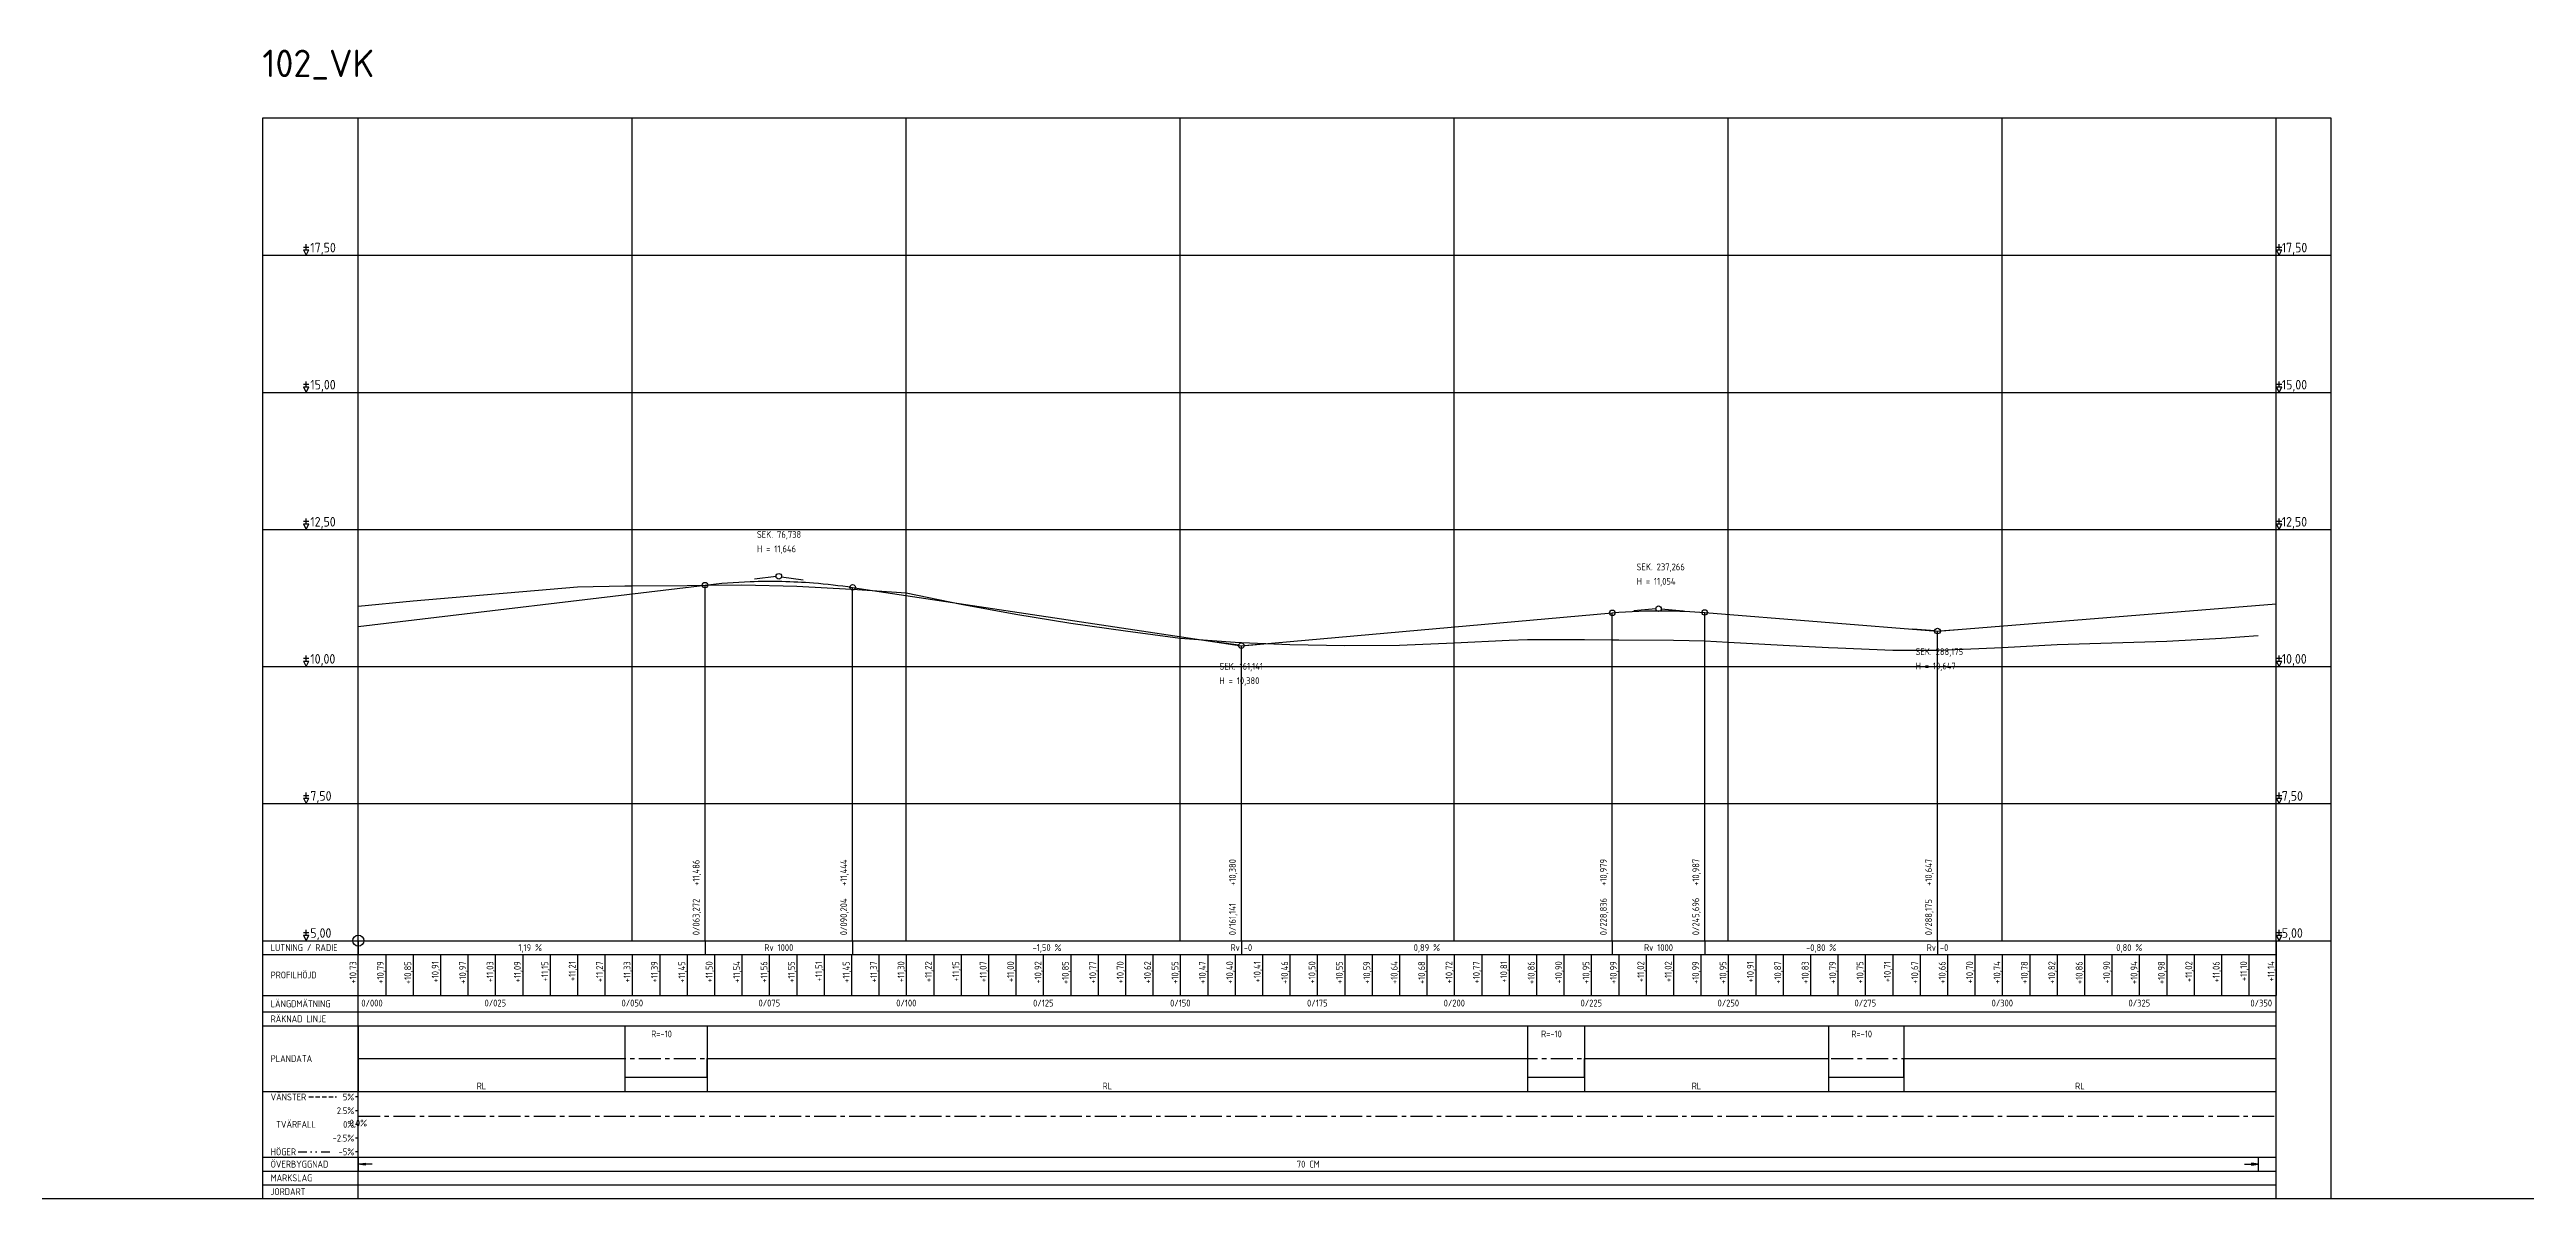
# Model space of a CAD drawing. Header units: metres. Extents: x 117388 to 123031, y 6148214 to 6150604.
# Drawn here: x 118812.5 to 119264.5, y 6149762.3 to 6149971.9 of the extents above; entities that cross this region are included whole.
import ezdxf
from ezdxf.enums import TextEntityAlignment as Align

# ---------------------------------------------------------------- set-up
doc = ezdxf.new("R2010")
doc.units = ezdxf.units.M
doc.header["$LTSCALE"] = 0.4
for name, pattern in [('CENTER', [16, 10, -2, 2, -2]), ('DASHED_2', [3, 2, -1]), ('DIVIDE', [10, 4, -2, 0, -2, 0, -2])]:
    doc.linetypes.add(name, pattern=pattern)
doc.layers.get('DEFPOINTS').update_dxf_attribs({"color": 5, "linetype": 'CONTINUOUS'})
doc.layers.add('_NovapointLsNode', color=7, linetype='CONTINUOUS', plot=False)
for name, color, linetype in [('LP_Modell Overbygningstykkelse', 7, 'CONTINUOUS'), ('M-36-Formular', 1, 'CONTINUOUS'), ('M-36-Formular_CL', 1, 'CENTER'), ('M-36-Formular_Linje', 3, 'CONTINUOUS'), ('M-36-Formular_Text', 1, 'CONTINUOUS'), ('M-36-Mark', 3, 'CONTINUOUS'), ('M-36-Plandata_CL', 3, 'CONTINUOUS'), ('M-36-Ram', 7, 'CONTINUOUS'), ('M-36-Skevning_H', 3, 'DIVIDE'), ('M-36-Skevning_Text', 1, 'CONTINUOUS'), ('M-36-Skevning_V', 1, 'DASHED_2'), ('M-36-text', 1, 'CONTINUOUS'), ('M-36-TP_cirkel', 3, 'CONTINUOUS'), ('M-36-TP_linje', 3, 'CONTINUOUS'), ('M-36-TP_text', 1, 'CONTINUOUS'), ('M-36-Vertikalgeometri', 7, 'CONTINUOUS'), ('M-36-VSP_cirkel', 3, 'CONTINUOUS'), ('M-36-VSP_linje', 3, 'CONTINUOUS'), ('M-36-VSP_text', 1, 'CONTINUOUS')]:
    doc.layers.add(name, color=color, linetype=linetype)
doc.styles.add('ISO100', font='ISO3098', dxfattribs={"height": 10})
doc.styles.add('P_ISO_25', font='ISO', dxfattribs={"height": 2.5})

msp = doc.modelspace()

# ---------------------------------------------------------------- linework, layer by layer
at = {"layer": '_NovapointLsNode'}
msp.add_circle((118868.86, 6149809.348), 1, dxfattribs=at)
at = {"layer": 'DEFPOINTS', "flags": 128}
msp.add_lwpolyline([(118316.138, 6149762.348), (121105.65, 6149762.348)], dxfattribs=at)
at = {"layer": 'LP_Modell Overbygningstykkelse'}
for p, q in [((118868.86, 6149769.848), (118868.86, 6149767.348)), ((119215.56, 6149769.848), (119215.56, 6149767.348))]:
    msp.add_line(p, q, dxfattribs=at)
for points in [[(118871.36, 6149768.598), (118868.86, 6149768.598), (118870.11, 6149768.806), (118870.11, 6149768.39), (118868.86, 6149768.598)], [(119213.06, 6149768.598), (119215.56, 6149768.598), (119214.31, 6149768.806), (119214.31, 6149768.39), (119215.56, 6149768.598)]]:
    msp.add_lwpolyline(points, dxfattribs=at)
at = {"layer": 'M-36-Formular'}
for p, q in [((118868.86, 6149809.348), (118868.86, 6149959.348)), ((118868.86, 6149762.348), (118868.86, 6149959.348)), ((118918.86, 6149809.348), (118918.86, 6149959.348)), ((118968.86, 6149809.348), (118968.86, 6149959.348)), ((119018.86, 6149809.348), (119018.86, 6149959.348)), ((119068.86, 6149809.348), (119068.86, 6149959.348)), ((119118.86, 6149809.348), (119118.86, 6149959.348)), ((119168.86, 6149809.348), (119168.86, 6149959.348)), ((119218.86, 6149809.348), (119218.86, 6149959.348)), ((119218.86, 6149762.348), (119218.86, 6149959.348)), ((118851.36, 6149934.348), (119228.86, 6149934.348)), ((118851.36, 6149909.348), (119228.86, 6149909.348)), ((118851.36, 6149884.348), (119228.86, 6149884.348)), ((118851.36, 6149859.348), (119228.86, 6149859.348)), ((118851.36, 6149834.348), (119228.86, 6149834.348)), ((118851.36, 6149809.348), (119228.86, 6149809.348)), ((118868.86, 6149809.348), (118868.86, 6149806.848)), ((118932.132, 6149809.348), (118932.132, 6149806.848)), ((118932.132, 6149809.348), (118932.132, 6149806.848)), ((118959.064, 6149809.348), (118959.064, 6149806.848)), ((118959.064, 6149809.348), (118959.064, 6149806.848)), ((119030.001, 6149809.348), (119030.001, 6149806.848)), ((119030.001, 6149809.348), (119030.001, 6149806.848)), ((119030.001, 6149809.348), (119030.001, 6149806.848)), ((119030.001, 6149809.348), (119030.001, 6149806.848)), ((119097.695, 6149809.348), (119097.695, 6149806.848)), ((119097.695, 6149809.348), (119097.695, 6149806.848)), ((119114.556, 6149809.348), (119114.556, 6149806.848)), ((119114.556, 6149809.348), (119114.556, 6149806.848)), ((119157.035, 6149809.348), (119157.035, 6149806.848)), ((119157.035, 6149809.348), (119157.035, 6149806.848)), ((119157.035, 6149809.348), (119157.035, 6149806.848)), ((119157.035, 6149809.348), (119157.035, 6149806.848)), ((119218.86, 6149809.348), (119218.86, 6149806.848)), ((118851.36, 6149806.848), (119218.86, 6149806.848)), ((118873.86, 6149806.848), (118873.86, 6149799.348)), ((118878.86, 6149806.848), (118878.86, 6149799.348)), ((118883.86, 6149806.848), (118883.86, 6149799.348)), ((118888.86, 6149806.848), (118888.86, 6149799.348)), ((118893.86, 6149806.848), (118893.86, 6149799.348)), ((118898.86, 6149806.848), (118898.86, 6149799.348)), ((118903.86, 6149806.848), (118903.86, 6149799.348)), ((118908.86, 6149806.848), (118908.86, 6149799.348)), ((118913.86, 6149806.848), (118913.86, 6149799.348)), ((118918.86, 6149806.848), (118918.86, 6149799.348)), ((118923.86, 6149806.848), (118923.86, 6149799.348)), ((118928.86, 6149806.848), (118928.86, 6149799.348)), ((118933.86, 6149806.848), (118933.86, 6149799.348)), ((118938.86, 6149806.848), (118938.86, 6149799.348)), ((118943.86, 6149806.848), (118943.86, 6149799.348)), ((118948.86, 6149806.848), (118948.86, 6149799.348)), ((118953.86, 6149806.848), (118953.86, 6149799.348)), ((118958.86, 6149806.848), (118958.86, 6149799.348)), ((118963.86, 6149806.848), (118963.86, 6149799.348)), ((118968.86, 6149806.848), (118968.86, 6149799.348)), ((118973.86, 6149806.848), (118973.86, 6149799.348)), ((118978.86, 6149806.848), (118978.86, 6149799.348)), ((118983.86, 6149806.848), (118983.86, 6149799.348)), ((118988.86, 6149806.848), (118988.86, 6149799.348)), ((118993.86, 6149806.848), (118993.86, 6149799.348)), ((118998.86, 6149806.848), (118998.86, 6149799.348)), ((119003.86, 6149806.848), (119003.86, 6149799.348)), ((119008.86, 6149806.848), (119008.86, 6149799.348)), ((119013.86, 6149806.848), (119013.86, 6149799.348)), ((119018.86, 6149806.848), (119018.86, 6149799.348)), ((119023.86, 6149806.848), (119023.86, 6149799.348)), ((119028.86, 6149806.848), (119028.86, 6149799.348)), ((119033.86, 6149806.848), (119033.86, 6149799.348)), ((119038.86, 6149806.848), (119038.86, 6149799.348)), ((119043.86, 6149806.848), (119043.86, 6149799.348)), ((119048.86, 6149806.848), (119048.86, 6149799.348)), ((119053.86, 6149806.848), (119053.86, 6149799.348)), ((119058.86, 6149806.848), (119058.86, 6149799.348)), ((119063.86, 6149806.848), (119063.86, 6149799.348)), ((119068.86, 6149806.848), (119068.86, 6149799.348)), ((119073.86, 6149806.848), (119073.86, 6149799.348)), ((119078.86, 6149806.848), (119078.86, 6149799.348)), ((119083.86, 6149806.848), (119083.86, 6149799.348)), ((119088.86, 6149806.848), (119088.86, 6149799.348)), ((119093.86, 6149806.848), (119093.86, 6149799.348)), ((119098.86, 6149806.848), (119098.86, 6149799.348)), ((119103.86, 6149806.848), (119103.86, 6149799.348)), ((119108.86, 6149806.848), (119108.86, 6149799.348)), ((119113.86, 6149806.848), (119113.86, 6149799.348)), ((119118.86, 6149806.848), (119118.86, 6149799.348)), ((119123.86, 6149806.848), (119123.86, 6149799.348)), ((119128.86, 6149806.848), (119128.86, 6149799.348)), ((119133.86, 6149806.848), (119133.86, 6149799.348)), ((119138.86, 6149806.848), (119138.86, 6149799.348)), ((119143.86, 6149806.848), (119143.86, 6149799.348)), ((119148.86, 6149806.848), (119148.86, 6149799.348)), ((119153.86, 6149806.848), (119153.86, 6149799.348)), ((119158.86, 6149806.848), (119158.86, 6149799.348)), ((119163.86, 6149806.848), (119163.86, 6149799.348)), ((119168.86, 6149806.848), (119168.86, 6149799.348)), ((119173.86, 6149806.848), (119173.86, 6149799.348)), ((119178.86, 6149806.848), (119178.86, 6149799.348)), ((119183.86, 6149806.848), (119183.86, 6149799.348)), ((119188.86, 6149806.848), (119188.86, 6149799.348)), ((119193.86, 6149806.848), (119193.86, 6149799.348)), ((119198.86, 6149806.848), (119198.86, 6149799.348)), ((119203.86, 6149806.848), (119203.86, 6149799.348)), ((119208.86, 6149806.848), (119208.86, 6149799.348)), ((119213.86, 6149806.848), (119213.86, 6149799.348)), ((119218.86, 6149806.848), (119218.86, 6149799.348)), ((118851.36, 6149799.348), (119218.86, 6149799.348)), ((118851.36, 6149796.348), (119218.86, 6149796.348)), ((118851.36, 6149793.848), (119218.86, 6149793.848)), ((118851.36, 6149781.848), (119218.86, 6149781.848)), ((118851.36, 6149769.848), (119218.86, 6149769.848)), ((118851.36, 6149767.348), (119218.86, 6149767.348)), ((118851.36, 6149764.848), (119218.86, 6149764.848))]:
    msp.add_line(p, q, dxfattribs=at)
at = {"layer": 'M-36-Formular_CL'}
for p, q in [((118868.86, 6149787.848), (119218.86, 6149787.848)), ((118868.86, 6149780.848), (118868.36, 6149780.848)), ((118868.86, 6149778.348), (118868.36, 6149778.348)), ((118868.86, 6149775.848), (118868.36, 6149775.848)), ((118868.86, 6149777.348), (119218.86, 6149777.348)), ((118868.86, 6149773.348), (118868.36, 6149773.348)), ((118868.86, 6149770.848), (118868.36, 6149770.848))]:
    msp.add_line(p, q, dxfattribs=at)
at = {"layer": 'M-36-Formular_Linje'}
for p, q in [((118868.86, 6149793.848), (118868.86, 6149781.848)), ((118917.493, 6149793.848), (118917.493, 6149781.848)), ((118932.541, 6149793.848), (118932.541, 6149781.848)), ((119082.212, 6149793.848), (119082.212, 6149781.848)), ((119092.613, 6149793.848), (119092.613, 6149781.848)), ((119137.173, 6149793.848), (119137.173, 6149781.848)), ((119150.87, 6149793.848), (119150.87, 6149781.848))]:
    msp.add_line(p, q, dxfattribs=at)
at = {"layer": 'M-36-Formular_Text'}
for p, q in [((118858.86, 6149935.848), (118859.86, 6149935.848)), ((118858.86, 6149935.348), (118859.86, 6149935.348)), ((118858.86, 6149935.348), (118859.36, 6149934.348)), ((118859.36, 6149935.348), (118859.36, 6149936.348)), ((118859.36, 6149934.348), (118859.86, 6149935.348)), ((119218.86, 6149935.848), (119219.86, 6149935.848)), ((119218.86, 6149935.348), (119219.86, 6149935.348)), ((119218.86, 6149935.348), (119219.36, 6149934.348)), ((119219.36, 6149935.348), (119219.36, 6149936.348)), ((119219.36, 6149934.348), (119219.86, 6149935.348)), ((118859.36, 6149910.348), (118859.36, 6149911.348)), ((119219.36, 6149910.348), (119219.36, 6149911.348)), ((118858.86, 6149910.848), (118859.86, 6149910.848)), ((118858.86, 6149910.348), (118859.86, 6149910.348)), ((118858.86, 6149910.348), (118859.36, 6149909.348)), ((118859.36, 6149909.348), (118859.86, 6149910.348)), ((119218.86, 6149910.848), (119219.86, 6149910.848)), ((119218.86, 6149910.348), (119219.86, 6149910.348)), ((119218.86, 6149910.348), (119219.36, 6149909.348)), ((119219.36, 6149909.348), (119219.86, 6149910.348)), ((118858.86, 6149885.848), (118859.86, 6149885.848)), ((118858.86, 6149885.348), (118859.86, 6149885.348)), ((118858.86, 6149885.348), (118859.36, 6149884.348)), ((118859.36, 6149885.348), (118859.36, 6149886.348)), ((118859.36, 6149884.348), (118859.86, 6149885.348)), ((119218.86, 6149885.848), (119219.86, 6149885.848)), ((119218.86, 6149885.348), (119219.86, 6149885.348)), ((119218.86, 6149885.348), (119219.36, 6149884.348)), ((119219.36, 6149885.348), (119219.36, 6149886.348)), ((119219.36, 6149884.348), (119219.86, 6149885.348)), ((118858.86, 6149860.848), (118859.86, 6149860.848)), ((118858.86, 6149860.348), (118859.86, 6149860.348)), ((118858.86, 6149860.348), (118859.36, 6149859.348)), ((118859.36, 6149860.348), (118859.36, 6149861.348)), ((118859.36, 6149859.348), (118859.86, 6149860.348)), ((119218.86, 6149860.848), (119219.86, 6149860.848)), ((119218.86, 6149860.348), (119219.86, 6149860.348)), ((119218.86, 6149860.348), (119219.36, 6149859.348)), ((119219.36, 6149860.348), (119219.36, 6149861.348)), ((119219.36, 6149859.348), (119219.86, 6149860.348)), ((118858.86, 6149835.848), (118859.86, 6149835.848)), ((118858.86, 6149835.348), (118859.86, 6149835.348)), ((118858.86, 6149835.348), (118859.36, 6149834.348)), ((118859.36, 6149835.348), (118859.36, 6149836.348)), ((118859.36, 6149834.348), (118859.86, 6149835.348)), ((119218.86, 6149835.848), (119219.86, 6149835.848)), ((119218.86, 6149835.348), (119219.86, 6149835.348)), ((119218.86, 6149835.348), (119219.36, 6149834.348)), ((119219.36, 6149835.348), (119219.36, 6149836.348)), ((119219.36, 6149834.348), (119219.86, 6149835.348)), ((118858.86, 6149810.848), (118859.86, 6149810.848)), ((118858.86, 6149810.348), (118859.86, 6149810.348)), ((118858.86, 6149810.348), (118859.36, 6149809.348)), ((118859.36, 6149810.348), (118859.36, 6149811.348)), ((118859.36, 6149809.348), (118859.86, 6149810.348)), ((119218.86, 6149810.848), (119219.86, 6149810.848)), ((119218.86, 6149810.348), (119219.86, 6149810.348)), ((119218.86, 6149810.348), (119219.36, 6149809.348)), ((119219.36, 6149810.348), (119219.36, 6149811.348)), ((119219.36, 6149809.348), (119219.86, 6149810.348))]:
    msp.add_line(p, q, dxfattribs=at)
at = {"layer": 'M-36-Mark', "flags": 128}
msp.add_lwpolyline([(118868.86, 6149870.348), (118878.86, 6149871.328), (118888.86, 6149872.198), (118898.86, 6149873.058), (118908.86, 6149873.908), (118917.49, 6149874.048), (118918.86, 6149874.058), (118928.86, 6149874.128), (118932.13, 6149874.168), (118932.54, 6149874.168), (118938.86, 6149874.248), (118948.86, 6149874.018), (118958.86, 6149873.448), (118959.06, 6149873.438), (118968.86, 6149872.778), (118978.86, 6149870.748), (118988.86, 6149868.918), (118998.86, 6149867.238), (119008.86, 6149865.878), (119018.86, 6149864.538), (119028.86, 6149863.808), (119030, 6149863.758), (119038.86, 6149863.388), (119048.86, 6149863.158), (119058.86, 6149863.218), (119068.86, 6149863.678), (119078.86, 6149864.148), (119082.21, 6149864.308), (119088.86, 6149864.308), (119092.61, 6149864.278), (119097.7, 6149864.248), (119098.86, 6149864.238), (119108.86, 6149864.188), (119114.56, 6149864.008), (119118.86, 6149863.788), (119128.86, 6149863.268), (119137.17, 6149862.828), (119138.86, 6149862.738), (119148.86, 6149862.338), (119150.87, 6149862.308), (119157.03, 6149862.338), (119157.04, 6149862.338), (119158.86, 6149862.418), (119168.86, 6149862.828), (119178.86, 6149863.348), (119188.86, 6149863.658), (119198.86, 6149863.978), (119208.86, 6149864.498), (119215.56, 6149865.018)], dxfattribs=at)
at = {"layer": 'M-36-Plandata_CL'}
msp.add_lwpolyline([(118868.86, 6149787.848), (118917.493, 6149787.848), (118917.493, 6149784.448), (118932.541, 6149784.448), (118932.541, 6149787.848), (119082.212, 6149787.848), (119082.212, 6149784.448), (119092.613, 6149784.448), (119092.613, 6149787.848), (119137.173, 6149787.848), (119137.173, 6149784.448), (119150.87, 6149784.448), (119150.87, 6149787.848), (119218.86, 6149787.848)], dxfattribs=at)
at = {"layer": 'M-36-Ram'}
msp.add_lwpolyline([(118851.36, 6149762.348), (119228.86, 6149762.348), (119228.86, 6149959.348), (118851.36, 6149959.348)], close=True, dxfattribs=at)
at = {"layer": 'M-36-Skevning_H'}
msp.add_line((118857.86, 6149770.848), (118863.86, 6149770.848), dxfattribs=at)
for points in [[(118868.86, 6149775.848), (118868.86, 6149775.848), (118869.027, 6149775.848), (118868.693, 6149775.848), (118868.86, 6149775.848)], [(118868.86, 6149775.848), (118868.86, 6149775.848)]]:
    msp.add_lwpolyline(points, dxfattribs=at)
at = {"layer": 'M-36-Skevning_V'}
msp.add_line((118859.86, 6149780.848), (118864.86, 6149780.848), dxfattribs=at)
for points in [[(118868.86, 6149775.848), (118868.86, 6149775.848), (118869.027, 6149775.848), (118868.693, 6149775.848), (118868.86, 6149775.848)], [(118868.86, 6149775.848), (118868.86, 6149775.848)]]:
    msp.add_lwpolyline(points, dxfattribs=at)
at = {"layer": 'M-36-TP_cirkel'}
for centre in [(118932.132, 6149874.205), (118959.064, 6149873.79), (119097.695, 6149869.143), (119114.556, 6149869.215), (119157.035, 6149865.817), (119157.035, 6149865.817), (119030.001, 6149863.144), (119030.001, 6149863.144)]:
    msp.add_circle(centre, 0.5, dxfattribs=at)
at = {"layer": 'M-36-TP_linje'}
for p, q in [((118932.132, 6149809.348), (118932.132, 6149874.205)), ((118959.064, 6149809.348), (118959.064, 6149873.79)), ((119097.695, 6149809.348), (119097.695, 6149869.143)), ((119114.556, 6149809.348), (119114.556, 6149869.215)), ((119030.001, 6149809.348), (119030.001, 6149863.144)), ((119030.001, 6149809.348), (119030.001, 6149863.144)), ((119157.035, 6149809.348), (119157.035, 6149865.817)), ((119157.035, 6149809.348), (119157.035, 6149865.817))]:
    msp.add_line(p, q, dxfattribs=at)
at = {"layer": 'M-36-Vertikalgeometri'}
msp.add_lwpolyline([(118868.86, 6149866.659), (118932.132, 6149874.205, -0.0204267), (118940.376, 6149874.848, -0.0288369), (118951.918, 6149874.607, -0.0175228), (118959.064, 6149873.79), (119030.001, 6149863.144), (119030.001, 6149863.144), (119097.695, 6149869.143, -0.0240289), (119107.33, 6149869.532, -0.0180139), (119114.556, 6149869.215), (119157.035, 6149865.817), (119157.035, 6149865.817), (119218.86, 6149870.763)], format="xyb", dxfattribs=at)
at = {"layer": 'M-36-VSP_cirkel'}
for centre in [(118945.598, 6149875.811), (119106.126, 6149869.89), (119157.035, 6149865.817), (119030.001, 6149863.144)]:
    msp.add_circle(centre, 0.5, dxfattribs=at)
at = {"layer": 'M-36-VSP_linje'}
for p, q in [((118945.101, 6149875.752), (118941.13, 6149875.278)), ((118946.092, 6149875.737), (118950.048, 6149875.143)), ((119105.628, 6149869.845), (119101.643, 6149869.492)), ((119106.624, 6149869.85), (119110.612, 6149869.531)), ((119156.537, 6149865.857), (119152.549, 6149866.176)), ((119157.533, 6149865.857), (119161.521, 6149866.176)), ((119029.506, 6149863.218), (119025.551, 6149863.812)), ((119030.499, 6149863.188), (119034.483, 6149863.541))]:
    msp.add_line(p, q, dxfattribs=at)

# ---------------------------------------------------------------- texts
at = {"layer": 'M-36-Formular_Text', "style": 'P_ISO_25'}
for s, p in [('17,50', (118860.11, 6149934.348)), ('17,50', (119219.86, 6149934.348)), ('15,00', (118860.11, 6149909.348)), ('15,00', (119219.86, 6149909.348)), ('12,50', (118860.11, 6149884.348)), ('12,50', (119219.86, 6149884.348)), ('10,00', (118860.11, 6149859.348)), ('10,00', (119219.86, 6149859.348)), ('7,50', (118860.11, 6149834.348)), ('7,50', (119219.86, 6149834.348)), ('5,00', (118860.11, 6149809.348)), ('5,00', (119219.86, 6149809.348))]:
    msp.add_text(s, height=1.75, dxfattribs=at).set_placement(p, align=Align.BOTTOM_LEFT)
for s, p in [('LUTNING / RADIE', (118852.86, 6149808.098)), ('RÄKNAD LINJE', (118852.86, 6149795.098)), ('PLANDATA', (118852.86, 6149787.848)), ('VÄNSTER', (118852.86, 6149780.848)), ('TVÄRFALL', (118853.86, 6149775.848)), ('HÖGER', (118852.86, 6149770.848)), ('ÖVERBYGGNAD', (118852.86, 6149768.598)), ('MARKSLAG', (118852.86, 6149766.098)), ('JORDART', (118852.86, 6149763.598))]:
    msp.add_text(s, height=1.25, dxfattribs=at).set_placement(p, align=Align.MIDDLE_LEFT)
for s, p in [('5%', (118868.11, 6149780.848)), ('2.5%', (118868.11, 6149778.348)), ('0%', (118868.11, 6149775.848)), ('-2.5%', (118868.11, 6149773.348)), ('-5%', (118868.11, 6149770.848))]:
    msp.add_text(s, height=1.25, dxfattribs=at).set_placement(p, align=Align.MIDDLE_RIGHT)
at = {"layer": 'M-36-Ram', "style": 'ISO100'}
msp.add_text('102_VK', height=5, dxfattribs=at).set_placement((118851.36, 6149969.348), align=Align.MIDDLE_LEFT)
at = {"layer": 'M-36-Skevning_Text', "style": 'P_ISO_25'}
msp.add_text('0,0%', height=1.25, dxfattribs=at).set_placement((118868.86, 6149776.098), align=Align.MIDDLE_CENTER)
msp.add_text('0,0%', height=1.25, dxfattribs=at).set_placement((118868.86, 6149776.098), align=Align.MIDDLE_CENTER)
at = {"layer": 'M-36-text', "style": 'P_ISO_25'}
for s, p in [('1,19 %', (118900.218, 6149808.098)), ('Rv 1000', (118945.598, 6149808.098)), ('-1,50 %', (118994.532, 6149808.098)), ('Rv -0', (119030.001, 6149808.098)), ('0,89 %', (119063.848, 6149808.098)), ('Rv 1000', (119106.126, 6149808.098)), ('-0,80 %', (119135.796, 6149808.098)), ('Rv -0', (119157.035, 6149808.098)), ('0,80 %', (119192.027, 6149808.098)), ('70 CM', (119042.21, 6149768.598))]:
    msp.add_text(s, height=1.25, dxfattribs=at).set_placement(p, align=Align.MIDDLE_CENTER)
for s, p in [('PROFILHÖJD', (118852.86, 6149803.098)), ('LÄNGDMÄTNING', (118852.86, 6149797.848))]:
    msp.add_text(s, height=1.25, dxfattribs=at).set_placement(p, align=Align.MIDDLE_LEFT)
for s, p in [('+10,73', (118868.51, 6149805.598)), ('+10,79', (118873.51, 6149805.598)), ('+10,85', (118878.51, 6149805.598)), ('+10,91', (118883.51, 6149805.598)), ('+10,97', (118888.51, 6149805.598)), ('+11,03', (118893.51, 6149805.598)), ('+11,09', (118898.51, 6149805.598)), ('+11,15', (118903.51, 6149805.598)), ('+11,21', (118908.51, 6149805.598)), ('+11,27', (118913.51, 6149805.598)), ('+11,33', (118918.51, 6149805.598)), ('+11,39', (118923.51, 6149805.598)), ('+11,45', (118928.51, 6149805.598)), ('+11,50', (118933.51, 6149805.598)), ('+11,54', (118938.51, 6149805.598)), ('+11,56', (118943.51, 6149805.598)), ('+11,55', (118948.51, 6149805.598)), ('+11,51', (118953.51, 6149805.598)), ('+11,45', (118958.51, 6149805.598)), ('+11,37', (118963.51, 6149805.598)), ('+11,30', (118968.51, 6149805.598)), ('+11,22', (118973.51, 6149805.598)), ('+11,15', (118978.51, 6149805.598)), ('+11,07', (118983.51, 6149805.598)), ('+11,00', (118988.51, 6149805.598)), ('+10,92', (118993.51, 6149805.598)), ('+10,85', (118998.51, 6149805.598)), ('+10,77', (119003.51, 6149805.598)), ('+10,70', (119008.51, 6149805.598)), ('+10,62', (119013.51, 6149805.598)), ('+10,55', (119018.51, 6149805.598)), ('+10,47', (119023.51, 6149805.598)), ('+10,40', (119028.51, 6149805.598)), ('+10,41', (119033.51, 6149805.598)), ('+10,46', (119038.51, 6149805.598)), ('+10,50', (119043.51, 6149805.598)), ('+10,55', (119048.51, 6149805.598)), ('+10,59', (119053.51, 6149805.598)), ('+10,64', (119058.51, 6149805.598)), ('+10,68', (119063.51, 6149805.598)), ('+10,72', (119068.51, 6149805.598)), ('+10,77', (119073.51, 6149805.598)), ('+10,81', (119078.51, 6149805.598)), ('+10,86', (119083.51, 6149805.598)), ('+10,90', (119088.51, 6149805.598)), ('+10,95', (119093.51, 6149805.598)), ('+10,99', (119098.51, 6149805.598)), ('+11,02', (119103.51, 6149805.598)), ('+11,02', (119108.51, 6149805.598)), ('+10,99', (119113.51, 6149805.598)), ('+10,95', (119118.51, 6149805.598)), ('+10,91', (119123.51, 6149805.598)), ('+10,87', (119128.51, 6149805.598)), ('+10,83', (119133.51, 6149805.598)), ('+10,79', (119138.51, 6149805.598)), ('+10,75', (119143.51, 6149805.598)), ('+10,71', (119148.51, 6149805.598)), ('+10,67', (119153.51, 6149805.598)), ('+10,66', (119158.51, 6149805.598)), ('+10,70', (119163.51, 6149805.598)), ('+10,74', (119168.51, 6149805.598)), ('+10,78', (119173.51, 6149805.598)), ('+10,82', (119178.51, 6149805.598)), ('+10,86', (119183.51, 6149805.598)), ('+10,90', (119188.51, 6149805.598)), ('+10,94', (119193.51, 6149805.598)), ('+10,98', (119198.51, 6149805.598)), ('+11,02', (119203.51, 6149805.598)), ('+11,06', (119208.51, 6149805.598)), ('+11,10', (119213.51, 6149805.598)), ('+11,14', (119218.51, 6149805.598))]:
    msp.add_text(s, height=1.25, rotation=90.01167, dxfattribs=at).set_placement(p, align=Align.RIGHT)
for s, p in [('0/000', (118871.36, 6149797.348)), ('0/025', (118893.86, 6149797.348)), ('0/050', (118918.86, 6149797.348)), ('0/075', (118943.86, 6149797.348)), ('0/100', (118968.86, 6149797.348)), ('0/125', (118993.86, 6149797.348)), ('0/150', (119018.86, 6149797.348)), ('0/175', (119043.86, 6149797.348)), ('0/200', (119068.86, 6149797.348)), ('0/225', (119093.86, 6149797.348)), ('0/250', (119118.86, 6149797.348)), ('0/275', (119143.86, 6149797.348)), ('0/300', (119168.86, 6149797.348)), ('0/325', (119193.86, 6149797.348)), ('0/350', (119216.11, 6149797.348))]:
    msp.add_text(s, height=1.25, dxfattribs=at).set_placement(p, align=Align.CENTER)
for s, p in [('R=-10', (118922.305, 6149791.723)), ('R=-10', (119084.7, 6149791.723)), ('R=-10', (119141.309, 6149791.723)), ('RL', (118890.465, 6149782.223)), ('RL', (119004.665, 6149782.223)), ('RL', (119112.181, 6149782.223)), ('RL', (119182.153, 6149782.223))]:
    msp.add_text(s, height=1.25, dxfattribs=at).set_placement(p)
at = {"layer": 'M-36-TP_text', "style": 'P_ISO_25'}
for s, p in [('+11,486', (118931.132, 6149819.348)), ('+11,444', (118958.064, 6149819.348)), ('+10,380', (119029.001, 6149819.348)), ('+10,380', (119029.001, 6149819.348)), ('+10,979', (119096.695, 6149819.348)), ('+10,987', (119113.556, 6149819.348)), ('+10,647', (119156.035, 6149819.348)), ('+10,647', (119156.035, 6149819.348)), ('0/063,272', (118931.132, 6149810.348)), ('0/090,204', (118958.064, 6149810.348)), ('0/228,836', (119096.695, 6149810.348)), ('0/245,696', (119113.556, 6149810.348)), ('0/288,175', (119156.035, 6149810.348)), ('0/288,175', (119156.035, 6149810.348)), ('0/161,141', (119029.001, 6149810.348)), ('0/161,141', (119029.001, 6149810.348))]:
    msp.add_text(s, height=1.25, rotation=90.01167, dxfattribs=at).set_placement(p)
at = {"layer": 'M-36-VSP_text', "style": 'P_ISO_25'}
for s, p in [('SEK. 76,738', (118941.598, 6149882.812)), ('H = 11,646', (118941.598, 6149880.186)), ('SEK. 237,266', (119102.126, 6149876.89)), ('H = 11,054', (119102.126, 6149874.264)), ('SEK. 288,175', (119153.035, 6149861.442)), ('SEK. 161,141', (119026.001, 6149858.769)), ('H = 10,380', (119026.001, 6149856.143)), ('H = 10,647', (119153.035, 6149858.816))]:
    msp.add_text(s, height=1.25, dxfattribs=at).set_placement(p)

doc.saveas('drawing.dxf')
